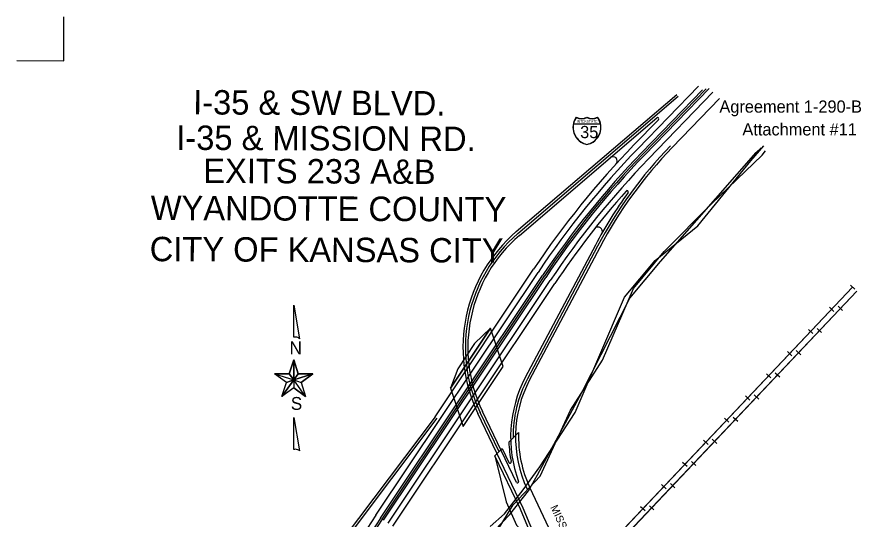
# Model space of a CAD drawing. Extents: x 181.139 to 181.794, y 41.606 to 42.339.
# Drawn here: x 181.139 to 181.662, y 42.027 to 42.339 of the extents above; entities that cross this region are included whole.
import ezdxf

# ---------------------------------------------------------------- set-up
doc = ezdxf.new("R2010")
doc.units = 0
for name, color, linetype in [('PL Inter Bridges', 7, 'Continuous'), ('PL Inter City1 Maintenance Attch', 7, 'Continuous'), ('PL Inter Hydrology', 7, 'Continuous'), ('PL Inter Maintenance Info', 7, 'Continuous'), ('PL Inter North Arrow', 7, 'Continuous'), ('PL Inter Plot Fence Markers', 7, 'Continuous'), ('PL Inter Railroads', 7, 'Continuous'), ('PL Inter Road Lines', 7, 'Continuous'), ('PL Inter Route Shields', 7, 'Continuous'), ('PL Inter Street Names', 7, 'Continuous'), ('PL Inter Title Text', 7, 'Continuous')]:
    doc.layers.add(name, color=color, linetype=linetype)

msp = doc.modelspace()

# ---------------------------------------------------------------- linework, layer by layer
at = {"layer": 'PL Inter Bridges'}
for p, q in [((181.4324054564212, 42.145449006132665), (181.40754635946845, 42.108224430541036)), ((181.44019258532276, 42.12164264063359), (181.4324054564212, 42.145449006132665)), ((181.41533348837, 42.08441806504196), (181.44019258532276, 42.12164264063359)), ((181.40754635946845, 42.108224430541036), (181.41533348837, 42.08441806504196)), ((181.44377359074946, 42.074698545153815), (181.4498225510417, 42.08067953960009)), ((181.4351111056823, 42.06613339137955), (181.4396708827391, 42.07064193498629)), ((181.4396708827391, 42.07064193498629), (181.44376619744233, 42.06209826120887)), ((181.45684833059502, 42.046345472256284), (181.4950880850898, 41.96540465857564))]:
    msp.add_line(p, q, dxfattribs=at)
for points in [[(181.4324054564212, 42.145449006132665), (181.42254736770985, 42.135968196868674), (181.41208420944506, 42.1202734594715), (181.40754635946845, 42.108224430541036)], [(181.4351111056823, 42.06613339137955), (181.4420969528888, 42.037669578433736), (181.4484299171017, 42.02307622611707), (181.45531357385482, 42.015641876823665), (181.45999446044695, 42.003526640938134), (181.4602698067171, 41.99774436926548), (181.46660277092997, 41.986455172190325), (181.4723850426026, 41.973789243764536), (181.47568919784413, 41.96552885566076), (181.47761662173502, 41.959746583988114), (181.48029747197424, 41.957828978687175), (181.48009473816614, 41.964427470580254), (181.47650796593487, 41.971937109898235), (181.4509947691233, 42.03299678316636)]]:
    msp.add_lwpolyline(points, close=True, dxfattribs=at)
msp.add_lwpolyline([(181.47650796593487, 41.971937109898235), (181.4509947691233, 42.03299678316636), (181.4351111056823, 42.06613339137955)], dxfattribs=at)
for centre, radius, start, end in [((181.5236337825098, 42.077897654263246), 0.07386363636363635, 177.84159022938607, 205.28796826181787), ((181.5236337825098, 42.077897654263246), 0.07992424242424241, 182.29397769887936, 191.05579450352582), ((181.44444934556037, 42.06242572063735), 0.0007575757575757575, 205.61020992309398, 11.055794503554353)]:
    msp.add_arc(centre, radius, start, end, dxfattribs=at)
at = {"layer": 'PL Inter Hydrology'}
for points in [[(181.43211565059667, 42.02238786044174), (181.44099556780824, 42.03023522914033), (181.45256011115353, 42.045103927727126), (181.46302326941833, 42.05942193377368), (181.48498213446084, 42.09301417872903), (181.51561440701235, 42.16460420896176), (181.53461329965103, 42.18745794938221), (181.56097770501557, 42.208934958452026), (181.59381274772812, 42.24941086016053), (181.60193397699848, 42.258563356639854)], [(181.43493794986549, 42.01977207087555), (181.44429972304977, 42.02968453660008), (181.45586426639505, 42.044553235186875), (181.46144002836508, 42.05446570091141), (181.48897465537766, 42.10554243401975), (181.51891856225387, 42.16405351642151), (181.53791745489255, 42.186907256841955), (181.56042701247532, 42.21251445996366), (181.5971857395371, 42.25450476615786), (181.6002306911591, 42.25744680689004)], [(181.43707188345894, 42.020460436550856), (181.4465024932108, 42.03574215454285), (181.4632297791209, 42.05363966210103), (181.4820909986245, 42.09452858321472), (181.50191593007358, 42.12550503860388), (181.52112133241488, 42.17011113436428), (181.54012022505356, 42.19296487478473), (181.56958227595703, 42.22270227195832), (181.60090291418382, 42.252852688537104), (181.60307480078944, 42.25555287188462)]]:
    msp.add_lwpolyline(points, dxfattribs=at)
at = {"layer": 'PL Inter Maintenance Info'}
for p, q in [((181.52381847991288, 42.25678825480843), (181.56150206571664, 42.29570736801557)), ((181.44937997196857, 42.20420086881044), (181.54891226835935, 42.2894020850503)), ((181.5303495552642, 42.25046451518259), (181.5704226024451, 42.29185143276289)), ((181.49881548384002, 42.196305618762885), (181.4553166127563, 42.114006360928535)), ((181.36130306581876, 42.029429869100674), (181.46190625213427, 42.18007536201127)), ((181.3688631532661, 42.02438113600333), (181.46946633958157, 42.175026628913926)), ((181.3991777104957, 42.08955891652412), (181.33036258943915, 41.998215035597795))]:
    msp.add_line(p, q, dxfattribs=at)
msp.add_lwpolyline([(181.43767598027674, 42.06866944715832), (181.42594867096614, 42.09313504072009)], dxfattribs=at)
for centre, radius, start, end in [((181.9167715135474, 41.87630992065444), 0.5469696969696969, 135.9240453527744, 146.2644415907487), ((181.7399349064994, 42.06886312465014), 0.2727272727272727, 135.92404535276128, 152.1415275272142), ((181.9167715135474, 41.87630992065444), 0.5378787878787878, 135.9240453527744, 146.2644415907487), ((181.50997588948385, 42.13341255042279), 0.09318181818181817, 130.56404727205313, 205.6102099231963), ((181.5236337825098, 42.077897654263246), 0.07727272727272726, 152.1415275272072, 180.47314939788754), ((181.6659115892166, 41.826007998053555), 0.3662878787878787, 146.26444159075157, 170.82646455772016)]:
    msp.add_arc(centre, radius, start, end, dxfattribs=at)
at = {"layer": 'PL Inter North Arrow'}
msp.add_line((181.30745462386838, 42.11714178392725), (181.31025478958912, 42.12584015065705), dxfattribs=at)
for points in [[(181.31025479912722, 42.13978137163686), (181.3102548127414, 42.159680379359614), (181.31394862629668, 42.13888770109797), (181.31341242577489, 42.13930474653692), (181.31281664734533, 42.13966221414912), (181.31228044666048, 42.13984094811849), (181.31168466802708, 42.139900526393134), (181.3109697336179, 42.13990052688227)], [(181.31025478958912, 42.12584015065705), (181.30745462386838, 42.11714178392725), (181.31025478098852, 42.11326922062855)], [(181.3102942560315, 42.12582806487065), (181.31029424744113, 42.113272029763166), (181.3131093029735, 42.11715948414212)], [(181.2983392101512, 42.11714179016369), (181.31025478098852, 42.11326922062855), (181.30572686204445, 42.11177977704054)], [(181.3074791954101, 42.11715948799403), (181.29836378169247, 42.11715949423048), (181.31029424744113, 42.113272029763166)], [(181.32222993499235, 42.11714177381852), (181.3131145212747, 42.11714178005495), (181.31025478098852, 42.11326922062855)], [(181.31029424744113, 42.113272029763166), (181.31485195238187, 42.11179747488059), (181.32222471669067, 42.11715947790568)], [(181.30286711845665, 42.1030814103515), (181.31025478098852, 42.11326922062855), (181.31025477772766, 42.108502991233905)], [(181.30287679506623, 42.10308421950698), (181.30573653866423, 42.11179748111702), (181.31029424744113, 42.113272029763166)], [(181.31025478098852, 42.11326922062855), (181.3148422757621, 42.11177977080409), (181.31764242958016, 42.10308140024276)], [(181.31029424744113, 42.113272029763166), (181.31029424417005, 42.10849090544704), (181.31766700111126, 42.10308420938805)], [(181.31025475147754, 42.07013484460627), (181.31025476505096, 42.08997427446151), (181.31394857864703, 42.06924117406738), (181.31347195599275, 42.06965821946556), (181.31275702182813, 42.070015687159284), (181.31204208754124, 42.070194421250946), (181.31144630894863, 42.070313577393094), (181.3107313744579, 42.070194422147694)]]:
    msp.add_lwpolyline(points, close=True, dxfattribs=at)
for points in [[(181.30745462386838, 42.11714178392725), (181.31025478958912, 42.12584015065705)], [(181.31025478958912, 42.12584015065705), (181.3131145212747, 42.11714178005495)], [(181.30572686204445, 42.11177977704054), (181.2983392101512, 42.11714179016369), (181.30745462386838, 42.11714178392725)], [(181.3131145212747, 42.11714178005495), (181.32222993499235, 42.11714177381852), (181.3148422757621, 42.11177977080409)], [(181.31025477772766, 42.108502991233905), (181.30286711845665, 42.1030814103515), (181.30572686204445, 42.11177977704054)], [(181.3148422757621, 42.11177977080409), (181.31764242958016, 42.10308140024276), (181.31025477772766, 42.108502991233905)]]:
    msp.add_lwpolyline(points, dxfattribs=at)
at = {"layer": 'PL Inter Plot Fence Markers'}
msp.add_lwpolyline([(181.13851751087947, 42.31153650187766), (181.167619744428, 42.31142962333234), (181.1676718153361, 42.33866683369137)], dxfattribs=at)
at = {"layer": 'PL Inter Railroads'}
for p, q in [((181.65845390711263, 42.16956306317884), (181.65570268230493, 42.1721666737045)), ((181.36948168171563, 41.86696268012733), (181.65707829470878, 42.170864868441676)), ((181.372023893295, 41.86455686842919), (181.65962050628815, 42.16845905674352)), ((181.6454358544843, 42.15580693914051), (181.64268462967664, 42.15841054966617)), ((181.64811730784146, 42.15905908242442), (181.65086853264913, 42.15645547189876)), ((181.632417801856, 42.14205081510218), (181.6296665770483, 42.14465442562784)), ((181.63509925521316, 42.14530295838609), (181.63785048002083, 42.14269934786043)), ((181.61939974922765, 42.12829469106385), (181.61664852442, 42.13089830158951)), ((181.62208120258484, 42.13154683434776), (181.6248324273925, 42.1289432238221)), ((181.60638169659936, 42.11453856702552), (181.60363047179166, 42.11714217755118)), ((181.6090631499565, 42.11779071030943), (181.6118143747642, 42.11518709978377)), ((181.5960450973282, 42.1040345862711), (181.59879632213585, 42.10143097574544)), ((181.59336364397103, 42.100782442987196), (181.59061241916336, 42.10338605351286)), ((181.58034559134273, 42.087026318948865), (181.57759436653504, 42.089629929474526)), ((181.58302704469986, 42.090278462232774), (181.58577826950756, 42.08767485170711)), ((181.5673275387144, 42.07327019491054), (181.56457631390674, 42.075873805436196)), ((181.57000899207156, 42.076522338194444), (181.57276021687923, 42.07391872766878)), ((181.55430948608608, 42.05951407087221), (181.5515582612784, 42.06211768139787)), ((181.55699093944324, 42.06276621415611), (181.55974216425093, 42.06016260363045)), ((181.54129143345776, 42.04575794683388), (181.5385402086501, 42.04836155735954)), ((181.5439728868149, 42.04901009011778), (181.54672411162258, 42.04640647959212)), ((181.52827338082946, 42.03200182279555), (181.52552215602176, 42.03460543332121)), ((181.5309548341866, 42.03525396607945), (181.53370605899428, 42.03265035555379))]:
    msp.add_line(p, q, dxfattribs=at)
for points in [[(181.65707829470878, 42.170864868441676), (181.36948168171563, 41.86696268012733), (181.35510049928024, 41.85286791617063), (181.3397005796071, 41.83989397099976), (181.3278445650517, 41.8311588138804), (181.17631738489715, 41.72582270889107)], [(181.1783152261081, 41.722948791679855), (181.32984240626263, 41.82828489666918), (181.34604027859018, 41.84046738033163), (181.36128315441832, 41.8538254757278), (181.372023893295, 41.86455686842919), (181.65962050628815, 42.16845905674352)]]:
    msp.add_lwpolyline(points, dxfattribs=at)
at = {"layer": 'PL Inter Road Lines'}
for p, q in [((181.52626763316962, 42.25441685244874), (181.56395121897336, 42.293335965655885)), ((181.52708401758855, 42.25362638499551), (181.5661086722091, 42.293930536488865)), ((181.52790040200748, 42.25283591754228), (181.56797344918837, 42.29422283512258)), ((181.4483946724968, 42.205351898377714), (181.54792696888757, 42.29055311461758)), ((181.54509115852, 42.257521356820725), (181.57450452453966, 42.287899095496755)), ((181.45036527144035, 42.20304983924316), (181.5354970749868, 42.27592400638153)), ((181.52136932665616, 42.259159657168105), (181.53653398100195, 42.274821513295734)), ((181.49747593149192, 42.19701363261906), (181.4539770604082, 42.11471437478472)), ((181.50015503618815, 42.1955976049067), (181.45665616510442, 42.11329834707235)), ((181.3641380986115, 42.02753659418917), (181.46474128492702, 42.17818208709977)), ((181.36508310954244, 42.026905502552005), (181.46568629585792, 42.1775509954626)), ((181.39796754571174, 42.090470610173035), (181.45907121934152, 42.18196863692278)), ((181.36602812047335, 42.02627441091483), (181.46663130678883, 42.17691990382543)), ((181.37169818605884, 42.022487861091825), (181.47230137237435, 42.173133354002424)), ((181.39796754571174, 42.090470610173035), (181.32915242465515, 41.99912672924671))]:
    msp.add_line(p, q, dxfattribs=at)
for points in [[(181.4484417417874, 42.049715136735514), (181.42731496720222, 42.09378995957705)], [(181.47825548861445, 41.97266729543102), (181.45272359800134, 42.03377170779725), (181.4245823747301, 42.09248012186315)]]:
    msp.add_lwpolyline(points, dxfattribs=at)
for centre, radius, start, end in [((181.5359897247227, 42.275348491597896), 0.0007575757575757575, 315.9240453531685, 130.56404727245462), ((181.9167715135474, 41.87630992065444), 0.5503787878787878, 135.9240453527744, 146.2644415907487), ((181.7399349064994, 42.06886312465014), 0.2712121212121212, 135.92404535276128, 152.1415275272142), ((181.9167715135474, 41.87630992065444), 0.543560606060606, 135.9240453527744, 146.2644415907487), ((181.9167715135474, 41.87630992065444), 0.5424242424242424, 135.9240453527744, 146.2644415907487), ((181.9167715135474, 41.87630992065444), 0.5412878787878788, 135.9240453527744, 146.2644415907487), ((181.50840145811407, 42.24923942323526), 0.0026515151515151512, 317.5972151982263, 130.56404727207996), ((181.9167715135474, 41.87630992065444), 0.5344696969696969, 138.4867622688377, 146.2644415907487), ((181.5171264853996, 42.230050616370235), 0.0007575757575757575, 324.1166926082213, 138.48676226836437), ((181.7399349064994, 42.06886312465014), 0.2742424242424242, 144.11669260860083, 152.1415275272142), ((181.50997588948385, 42.13341255042279), 0.09469696969696968, 130.56404727205313, 205.6102099231963), ((181.49915229528082, 42.20558908344315), 0.0026515151515151512, 330.4103636499811, 141.74537055793732), ((181.50997588948385, 42.13341255042279), 0.09166666666666666, 130.56404727205313, 205.6102099231963), ((181.5236337825098, 42.077897654263246), 0.07878787878787878, 152.1415275272072, 200.4981950199999), ((181.5236337825098, 42.077897654263246), 0.07575757575757575, 152.1415275272072, 205.28796826181787), ((181.44912488990542, 42.05004259616399), 0.0007575757575757575, 205.61020992309398, 20.498195019892933), ((181.6659115892166, 41.826007998053555), 0.3628787878787878, 146.26444159075157, 170.82646455772016), ((181.6659115892166, 41.826007998053555), 0.3617424242424242, 146.26444159075157, 170.82646455772016)]:
    msp.add_arc(centre, radius, start, end, dxfattribs=at)
at = {"layer": 'PL Inter Route Shields'}
for points in [[(181.4838708060051, 42.27218651988906), (181.50057048933803, 42.27218650846373)], [(181.48389594672116, 42.27230567560688), (181.50054535060343, 42.272305664215956)]]:
    msp.add_lwpolyline(points, dxfattribs=at)
for centre, radius, start, end in [((181.49435852359056, 42.27003596932648), 0.010825092276435097, 143.71174285522346, 258.6095837642681), ((181.49435852359056, 42.27003596932648), 0.01070593654156668, 168.4118909941878, 258.48108424111985), ((181.49435852359056, 42.27003596932648), 0.01070593654156668, 144.27545712389826, 167.76015348210757), ((181.48894387254475, 42.28224113400988), 0.0066770542940574615, 240.27326634811772, 299.39002999141735), ((181.48894387254475, 42.28224113400988), 0.006796210028925881, 241.17414031277727, 298.8257812876063), ((181.49008277021605, 42.27003597225179), 0.01082509227643509, 281.3903378364546, 36.288178745329716), ((181.49008277021605, 42.27003597225179), 0.010705936541566674, 281.5188373594333, 11.588030606450147), ((181.4954974379625, 42.28224112952616), 0.0066770542940574615, 240.60989160905098, 299.7266552523506), ((181.4954974379625, 42.28224112952616), 0.006796210028925881, 241.17414031286205, 298.82578128769103), ((181.49008277021605, 42.27003597225179), 0.010705936541566674, 12.23976811844561, 35.724464476654916)]:
    msp.add_arc(centre, radius, start, end, dxfattribs=at)

# ---------------------------------------------------------------- texts
at = {"layer": 'PL Inter City1 Maintenance Attch'}
for s, p in [('Agreement 1-290-B', (181.57440470914824, 42.27921373589621)), ('Attachment #11', (181.5886690255545, 42.26506979650223))]:
    msp.add_text(s, height=0.007579999999999998, dxfattribs=at).set_placement(p)
at = {"layer": 'PL Inter North Arrow'}
for s, p in [('N', (181.3076929507521, 42.12923608592608)), ('S', (181.30846742754233, 42.09474050140294))]:
    msp.add_text(s, height=0.007962581982582062, rotation=359.9999608002766, dxfattribs=at).set_placement(p)
at = {"layer": 'PL Inter Route Shields'}
msp.add_text('INTERSTATE', height=0.0014892083443582185, rotation=359.9999608002766, dxfattribs=at).set_placement((181.48591817320528, 42.27306682799938))
msp.add_text('35', height=0.007579999999999998, dxfattribs=at).set_placement((181.48800518208265, 42.263408906944875))
at = {"layer": 'PL Inter Street Names'}
msp.add_text('MISSION RD.', height=0.004729999999999998, rotation=294.7744909436622, dxfattribs=at).set_placement((181.46942940703795, 42.03432024497236))
at = {"layer": 'PL Inter Title Text'}
for s, rotation, p in [('I-35 & SW BLVD.', 359.75, (181.24785114182495, 42.278115260755435)), ('I-35 & MISSION RD.', 359.75, (181.23738393280755, 42.256138036979905)), ('EXITS 233 A&B', 359.75, (181.25414179635453, 42.23557295723801)), ('WYANDOTTE COUNTY', 359.74999999999994, (181.22155592665456, 42.21256879141867)), ('CITY OF KANSAS CITY', 359.75, (181.22090218226745, 42.18701776902688))]:
    msp.add_text(s, height=0.015149999999999999, rotation=rotation, dxfattribs=at).set_placement(p)

doc.saveas('drawing.dxf')
